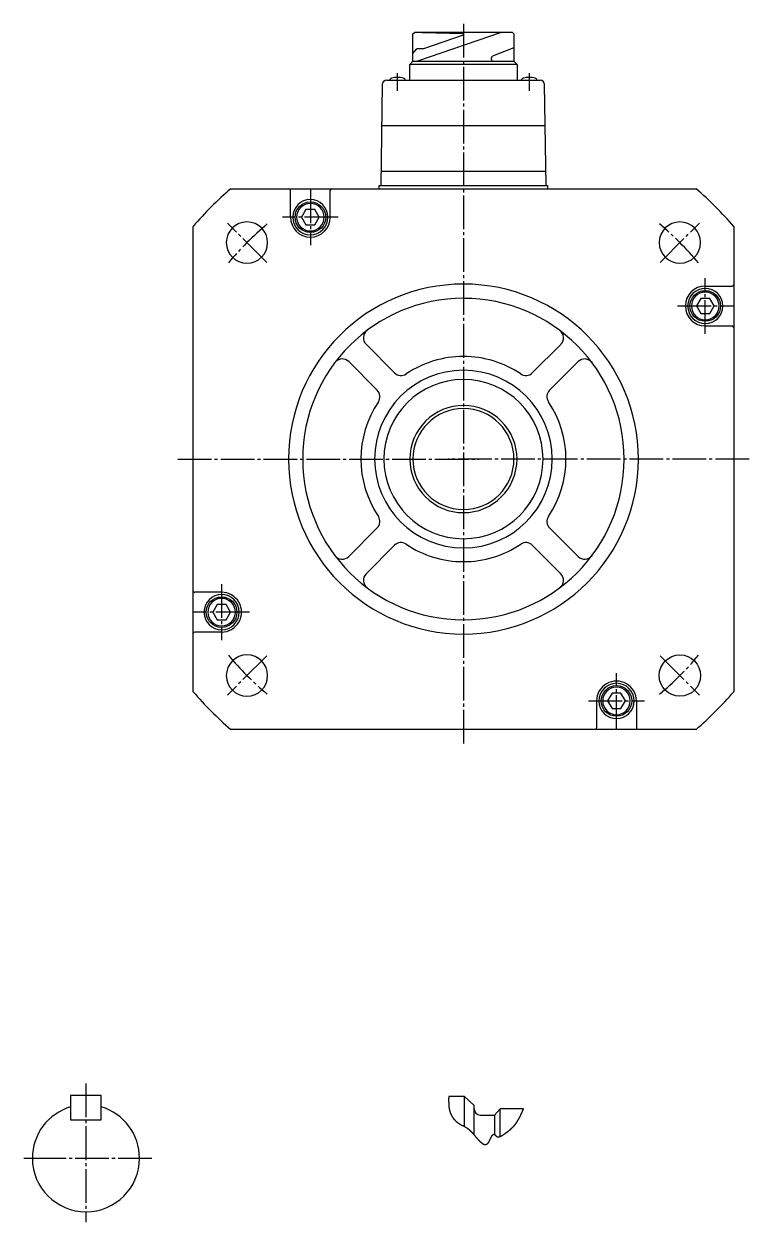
# Model space of a CAD drawing. Extents: x 0 to 920, y 0 to 461.
# Drawn here: x 682.8 to 919.6, y 67.2 to 458.5 of the extents above; entities that cross this region are included whole.
import ezdxf

# ---------------------------------------------------------------- set-up
doc = ezdxf.new("R2010")
doc.units = 0
doc.header["$MEASUREMENT"] = 0
doc.linetypes.add('DASH_CENTER', pattern=[14, 11, -1, 1, -1])
doc.layers.get('0').update_dxf_attribs({"linetype": 'CONTINUOUS'})

msp = doc.modelspace()

# ---------------------------------------------------------------- linework, layer by layer
at = {"color": 1, "linetype": 'DASH_CENTER'}
for p, q in [((826.34, 458.47), (826.34, 223.05)), ((804.84, 436.65), (804.84, 442.39)), ((847.84, 442.39), (847.84, 436.65)), ((776.34, 404.45), (776.34, 386.25)), ((785.44, 395.35), (767.24, 395.35)), ((762.09, 380.6), (749.27, 393.42)), ((890.59, 380.6), (903.42, 393.42)), ((905.34, 357.25), (905.34, 375.45)), ((896.24, 366.35), (914.44, 366.35)), ((733.04, 316.35), (831.34, 316.35)), ((919.64, 316.35), (821.34, 316.35)), ((747.34, 275.45), (747.34, 257.25)), ((756.44, 266.35), (738.24, 266.35)), ((762.09, 252.1), (749.27, 239.28)), ((890.59, 252.1), (903.42, 239.28)), ((876.34, 228.25), (876.34, 246.45)), ((867.24, 237.35), (885.44, 237.35)), ((703.02, 112.41), (703.02, 70.5)), ((682.77, 88), (685.52, 88)), ((685.52, 88), (720.52, 88)), ((720.52, 88), (724.58, 88)), ((703.02, 70.5), (703.02, 67.15))]:
    msp.add_line(p, q, dxfattribs=at)
at = {"color": 7, "linetype": 'Continuous'}
for p, q in [((809.84, 455.2), (810.34, 455.7)), ((809.84, 446.26), (809.84, 455.2)), ((842.34, 455.7), (810.34, 455.7)), ((842.34, 455.7), (810.35, 455.7)), ((838.67, 455.7), (811.37, 446.26)), ((812.87, 455.7), (826.28, 455.31)), ((826.28, 454.84), (813.28, 450.35)), ((826.28, 455.31), (826.28, 454.84)), ((842.84, 455.2), (842.34, 455.7)), ((842.84, 455.2), (842.84, 446.26)), ((809.84, 448.86), (811.1, 450.35)), ((813.28, 450.35), (811.1, 450.35)), ((842.84, 450.68), (835.88, 447.95)), ((808.84, 445.26), (809.84, 446.26)), ((809.84, 446.26), (836.15, 446.26)), ((835.4, 447.25), (835.4, 447.01)), ((836.15, 446.26), (842.84, 446.26)), ((842.84, 446.26), (843.84, 445.26)), ((842.84, 446.26), (843.84, 445.26)), ((808.81, 440.15), (808.84, 445.26)), ((843.84, 445.26), (808.84, 445.26)), ((843.84, 445.26), (843.87, 440.15)), ((799.82, 438.67), (799.35, 405.65)), ((801.32, 440.15), (826.34, 440.15)), ((826.34, 440.15), (851.36, 440.15)), ((853.34, 405.65), (852.86, 438.67)), ((799.63, 425.35), (826.34, 425.35)), ((826.34, 425.35), (853.05, 425.35)), ((799.41, 410.35), (826.34, 410.35)), ((826.34, 410.35), (853.27, 410.35)), ((750.35, 404.65), (826.34, 404.65)), ((769.84, 395.35), (769.84, 404.15)), ((782.84, 395.35), (782.84, 404.15)), ((798.84, 405.65), (826.34, 405.65)), ((798.84, 404.65), (798.84, 405.65)), ((826.34, 405.65), (853.84, 405.65)), ((826.34, 404.65), (853.34, 404.65)), ((826.34, 404.65), (853.34, 404.65)), ((826.34, 404.65), (902.34, 404.65)), ((853.84, 405.65), (853.84, 404.65)), ((774.9, 397.85), (773.46, 395.35)), ((773.46, 395.35), (774.9, 392.85)), ((777.79, 397.85), (774.9, 397.85)), ((779.23, 395.35), (777.79, 397.85)), ((777.79, 392.85), (779.23, 395.35)), ((738.04, 240.35), (738.04, 392.35)), ((774.9, 392.85), (777.79, 392.85)), ((914.64, 392.35), (914.64, 240.35)), ((905.34, 372.85), (914.14, 372.85)), ((903.9, 368.85), (902.45, 366.35)), ((906.78, 368.85), (903.9, 368.85)), ((908.23, 366.35), (906.78, 368.85)), ((902.45, 366.35), (903.9, 363.85)), ((906.78, 363.85), (908.23, 366.35)), ((903.9, 363.85), (906.78, 363.85)), ((905.34, 359.85), (914.14, 359.85)), ((803.84, 344.51), (794.52, 353.83)), ((858.15, 353.82), (848.84, 344.51)), ((798.18, 338.85), (788.86, 348.17)), ((854.5, 338.85), (863.83, 348.19)), ((798.18, 293.85), (788.85, 284.51)), ((854.5, 293.85), (863.82, 284.53)), ((794.53, 278.88), (803.84, 288.19)), ((848.84, 288.19), (858.16, 278.87)), ((747.34, 272.85), (738.54, 272.85)), ((745.9, 268.85), (744.46, 266.35)), ((744.46, 266.35), (745.9, 263.85)), ((748.79, 268.85), (745.9, 268.85)), ((750.23, 266.35), (748.79, 268.85)), ((748.79, 263.85), (750.23, 266.35)), ((745.9, 263.85), (748.79, 263.85)), ((747.34, 259.85), (738.54, 259.85)), ((874.9, 239.85), (873.45, 237.35)), ((877.78, 239.85), (874.9, 239.85)), ((879.23, 237.35), (877.78, 239.85)), ((869.84, 237.35), (869.84, 228.55)), ((873.45, 237.35), (874.9, 234.85)), ((874.9, 234.85), (877.78, 234.85)), ((877.78, 234.85), (879.23, 237.35)), ((882.84, 237.35), (882.84, 228.55)), ((826.34, 228.05), (750.35, 228.05)), ((902.34, 228.05), (826.34, 228.05)), ((853.34, 228.05), (826.34, 228.05)), ((698.02, 108.5), (698.02, 104.77)), ((708.02, 108.5), (698.02, 108.5)), ((708.02, 104.77), (708.02, 108.5)), ((826.7, 108.17), (821.53, 108.17)), ((826.7, 108.17), (829.82, 105.17)), ((826.7, 98.37), (826.7, 108.17)), ((698.02, 104.77), (698.02, 100.5)), ((708.02, 100.5), (708.02, 104.77)), ((829.82, 95.62), (829.82, 105.17)), ((831.82, 102.09), (836.46, 102.09)), ((836.46, 102.09), (838.32, 104.13)), ((836.46, 102.09), (836.46, 95.77)), ((846, 104.13), (838.32, 104.13)), ((838.32, 95.09), (838.32, 104.13)), ((698.02, 100.5), (708.02, 100.5))]:
    msp.add_line(p, q, dxfattribs=at)
at = {"color": 2, "linetype": 'Continuous'}
for p, q in [((821.52, 107.6), (821.51, 107.56)), ((821.51, 107.56), (821.51, 107.52)), ((821.51, 107.52), (821.51, 107.48)), ((821.51, 107.48), (821.51, 107.44)), ((821.51, 107.44), (821.51, 107.4)), ((821.51, 107.4), (821.51, 107.36)), ((821.51, 107.36), (821.51, 107.32)), ((821.51, 107.32), (821.51, 107.28)), ((821.51, 107.28), (821.51, 107.24)), ((821.51, 107.24), (821.51, 107.2)), ((821.51, 107.2), (821.51, 107.16)), ((821.51, 107.16), (821.51, 107.12)), ((821.51, 107.12), (821.51, 107.08)), ((821.51, 107.08), (821.51, 107.04)), ((821.51, 107.04), (821.51, 107)), ((821.51, 107), (821.51, 106.95)), ((821.51, 106.95), (821.51, 106.91)), ((821.51, 106.91), (821.51, 106.87)), ((821.51, 106.87), (821.51, 106.83)), ((821.51, 106.83), (821.51, 106.79)), ((821.51, 106.79), (821.51, 106.75)), ((821.51, 106.75), (821.51, 106.71)), ((821.51, 106.71), (821.51, 106.67)), ((821.51, 106.67), (821.51, 106.63)), ((821.51, 106.63), (821.51, 106.59)), ((821.51, 106.59), (821.51, 106.55)), ((821.51, 106.55), (821.51, 106.51)), ((821.51, 106.51), (821.51, 106.47)), ((821.51, 106.47), (821.51, 106.43)), ((821.51, 106.43), (821.51, 106.39)), ((821.51, 106.39), (821.51, 106.35)), ((821.51, 106.35), (821.51, 106.31)), ((821.51, 106.31), (821.52, 106.27)), ((821.53, 108.17), (821.52, 108.13)), ((821.52, 108.13), (821.52, 108.09)), ((821.52, 108.09), (821.52, 108.05)), ((821.52, 108.05), (821.52, 108.01)), ((821.52, 108.01), (821.52, 107.97)), ((821.52, 107.97), (821.52, 107.93)), ((821.52, 107.93), (821.52, 107.89)), ((821.52, 107.89), (821.52, 107.85)), ((821.52, 107.85), (821.52, 107.81)), ((821.52, 107.81), (821.52, 107.76)), ((821.52, 107.76), (821.52, 107.72)), ((821.52, 107.72), (821.52, 107.68)), ((821.52, 107.68), (821.52, 107.64)), ((821.52, 107.64), (821.52, 107.6)), ((821.52, 106.27), (821.52, 106.23)), ((821.52, 106.23), (821.52, 106.18)), ((821.52, 106.18), (821.52, 106.14)), ((821.52, 106.14), (821.52, 106.1)), ((821.52, 106.1), (821.52, 106.06)), ((821.52, 106.06), (821.52, 106.02)), ((821.52, 106.02), (821.52, 105.98)), ((821.52, 105.98), (821.52, 105.94)), ((821.52, 105.94), (821.53, 105.9)), ((821.53, 105.9), (821.53, 105.86)), ((821.53, 105.86), (821.53, 105.82)), ((821.53, 105.82), (821.53, 105.78)), ((821.53, 105.78), (821.53, 105.74)), ((821.53, 105.74), (821.53, 105.7)), ((821.53, 105.7), (821.54, 105.66)), ((821.54, 105.66), (821.54, 105.62)), ((821.54, 105.62), (821.54, 105.58)), ((821.54, 105.58), (821.54, 105.54)), ((821.54, 105.54), (821.55, 105.5)), ((821.55, 105.5), (821.55, 105.46)), ((821.55, 105.46), (821.55, 105.42)), ((821.55, 105.42), (821.55, 105.37)), ((821.55, 105.37), (821.56, 105.33)), ((821.56, 105.33), (821.56, 105.29)), ((821.56, 105.29), (821.56, 105.25)), ((821.56, 105.25), (821.57, 105.21)), ((821.57, 105.21), (821.57, 105.17)), ((821.57, 105.17), (821.57, 105.13)), ((821.57, 105.13), (821.58, 105.09)), ((821.58, 105.09), (821.58, 105.05)), ((821.58, 105.05), (821.58, 105.01)), ((821.58, 105.01), (821.59, 104.97)), ((821.59, 104.97), (821.59, 104.93)), ((821.59, 104.93), (821.59, 104.89)), ((821.59, 104.89), (821.6, 104.85)), ((821.6, 104.85), (821.6, 104.81)), ((821.6, 104.81), (821.61, 104.77)), ((821.61, 104.77), (821.61, 104.73)), ((821.61, 104.73), (821.62, 104.69)), ((821.62, 104.69), (821.62, 104.65)), ((821.62, 104.65), (821.63, 104.61)), ((821.63, 104.61), (821.63, 104.57)), ((821.63, 104.57), (821.64, 104.53)), ((821.64, 104.53), (821.64, 104.49)), ((821.64, 104.49), (821.65, 104.45)), ((821.65, 104.45), (821.66, 104.41)), ((821.66, 104.41), (821.66, 104.37)), ((821.66, 104.37), (821.67, 104.33)), ((821.67, 104.33), (821.67, 104.29)), ((821.67, 104.29), (821.68, 104.25)), ((821.68, 104.25), (821.69, 104.21)), ((821.69, 104.21), (821.69, 104.17)), ((821.69, 104.17), (821.7, 104.13)), ((821.7, 104.13), (821.71, 104.09)), ((821.71, 104.09), (821.72, 104.05)), ((821.72, 104.05), (821.72, 104.01)), ((821.72, 104.01), (821.73, 103.97)), ((821.73, 103.97), (821.74, 103.93)), ((821.74, 103.93), (821.75, 103.89)), ((821.75, 103.89), (821.76, 103.85)), ((821.76, 103.85), (821.76, 103.81)), ((821.76, 103.81), (821.77, 103.77)), ((821.77, 103.77), (821.78, 103.73)), ((821.78, 103.73), (821.79, 103.69)), ((821.79, 103.69), (821.8, 103.65)), ((821.8, 103.65), (821.81, 103.61)), ((821.81, 103.61), (821.82, 103.57)), ((821.82, 103.57), (821.83, 103.53)), ((821.83, 103.53), (821.84, 103.49)), ((821.84, 103.49), (821.85, 103.45)), ((821.85, 103.45), (821.86, 103.41)), ((821.86, 103.41), (821.87, 103.37)), ((821.87, 103.37), (821.88, 103.33)), ((821.88, 103.33), (821.89, 103.29)), ((821.89, 103.29), (821.9, 103.26)), ((821.9, 103.26), (821.91, 103.22)), ((821.91, 103.22), (821.93, 103.18)), ((821.93, 103.18), (821.94, 103.14)), ((821.94, 103.14), (821.95, 103.1)), ((821.95, 103.1), (821.96, 103.06)), ((821.96, 103.06), (821.97, 103.02)), ((821.97, 103.02), (821.99, 102.98)), ((821.99, 102.98), (822, 102.95)), ((822, 102.95), (822.01, 102.91)), ((822.01, 102.91), (822.03, 102.87)), ((822.03, 102.87), (822.04, 102.83)), ((822.04, 102.83), (822.05, 102.79)), ((822.05, 102.79), (822.07, 102.75)), ((822.07, 102.75), (822.08, 102.72)), ((822.08, 102.72), (822.09, 102.68)), ((822.09, 102.68), (822.11, 102.64)), ((822.11, 102.64), (822.12, 102.6)), ((822.12, 102.6), (822.14, 102.56)), ((822.14, 102.56), (822.15, 102.53)), ((822.15, 102.53), (822.17, 102.49)), ((822.17, 102.49), (822.19, 102.45)), ((822.19, 102.45), (822.2, 102.41)), ((822.2, 102.41), (822.22, 102.38)), ((822.22, 102.38), (822.23, 102.34)), ((822.23, 102.34), (822.25, 102.3)), ((822.25, 102.3), (822.27, 102.27)), ((822.27, 102.27), (822.28, 102.23)), ((822.28, 102.23), (822.3, 102.19)), ((822.3, 102.19), (822.32, 102.16)), ((822.32, 102.16), (822.34, 102.12)), ((822.34, 102.12), (822.36, 102.08)), ((822.36, 102.08), (822.37, 102.05)), ((822.37, 102.05), (822.39, 102.01)), ((822.39, 102.01), (822.41, 101.97)), ((822.41, 101.97), (822.43, 101.94)), ((822.43, 101.94), (822.45, 101.9)), ((822.45, 101.9), (822.47, 101.87)), ((822.47, 101.87), (822.49, 101.83)), ((822.49, 101.83), (822.51, 101.8)), ((822.51, 101.8), (822.53, 101.76)), ((822.53, 101.76), (822.55, 101.73)), ((844.87, 101.71), (844.89, 101.74)), ((844.89, 101.74), (844.91, 101.78)), ((844.91, 101.78), (844.93, 101.82)), ((844.93, 101.82), (844.95, 101.85)), ((844.95, 101.85), (844.96, 101.89)), ((844.96, 101.89), (844.98, 101.93)), ((844.98, 101.93), (845, 101.96)), ((845, 101.96), (845.02, 102)), ((845.02, 102), (845.04, 102.03)), ((845.04, 102.03), (845.05, 102.07)), ((845.05, 102.07), (845.07, 102.11)), ((845.07, 102.11), (845.09, 102.14)), ((845.09, 102.14), (845.11, 102.18)), ((845.11, 102.18), (845.12, 102.22)), ((845.12, 102.22), (845.14, 102.25)), ((845.14, 102.25), (845.16, 102.29)), ((845.16, 102.29), (845.18, 102.33)), ((845.18, 102.33), (845.19, 102.36)), ((845.19, 102.36), (845.21, 102.4)), ((845.21, 102.4), (845.23, 102.44)), ((845.23, 102.44), (845.25, 102.47)), ((845.25, 102.47), (845.26, 102.51)), ((845.26, 102.51), (845.28, 102.55)), ((845.28, 102.55), (845.3, 102.58)), ((845.3, 102.58), (845.31, 102.62)), ((845.31, 102.62), (845.33, 102.66)), ((845.33, 102.66), (845.35, 102.69)), ((845.35, 102.69), (845.37, 102.73)), ((845.37, 102.73), (845.38, 102.77)), ((845.38, 102.77), (845.4, 102.8)), ((845.4, 102.8), (845.42, 102.84)), ((845.42, 102.84), (845.43, 102.88)), ((845.43, 102.88), (845.45, 102.91)), ((845.45, 102.91), (845.47, 102.95)), ((845.47, 102.95), (845.48, 102.99)), ((845.48, 102.99), (845.5, 103.02)), ((845.5, 103.02), (845.52, 103.06)), ((845.52, 103.06), (845.53, 103.1)), ((845.53, 103.1), (845.55, 103.14)), ((845.55, 103.14), (845.57, 103.17)), ((845.57, 103.17), (845.58, 103.21)), ((845.58, 103.21), (845.6, 103.25)), ((845.6, 103.25), (845.62, 103.28)), ((845.62, 103.28), (845.63, 103.32)), ((845.63, 103.32), (845.65, 103.36)), ((845.65, 103.36), (845.67, 103.39)), ((845.67, 103.39), (845.68, 103.43)), ((845.68, 103.43), (845.7, 103.47)), ((845.7, 103.47), (845.72, 103.5)), ((845.72, 103.5), (845.73, 103.54)), ((845.73, 103.54), (845.75, 103.58)), ((845.75, 103.58), (845.77, 103.62)), ((845.77, 103.62), (845.78, 103.65)), ((845.78, 103.65), (845.8, 103.69)), ((845.8, 103.69), (845.82, 103.73)), ((845.82, 103.73), (845.83, 103.76)), ((845.83, 103.76), (845.85, 103.8)), ((845.85, 103.8), (845.87, 103.84)), ((845.87, 103.84), (845.88, 103.87)), ((845.88, 103.87), (845.9, 103.91)), ((845.9, 103.91), (845.92, 103.95)), ((845.92, 103.95), (845.93, 103.98)), ((845.93, 103.98), (845.95, 104.02)), ((845.95, 104.02), (845.97, 104.06)), ((845.97, 104.06), (845.98, 104.1)), ((845.98, 104.1), (846, 104.13)), ((822.55, 101.73), (822.57, 101.69)), ((822.57, 101.69), (822.59, 101.66)), ((822.59, 101.66), (822.61, 101.62)), ((822.61, 101.62), (822.63, 101.59)), ((822.63, 101.59), (822.66, 101.55)), ((822.66, 101.55), (822.68, 101.52)), ((822.68, 101.52), (822.7, 101.49)), ((822.7, 101.49), (822.72, 101.45)), ((822.72, 101.45), (822.74, 101.42)), ((822.74, 101.42), (822.77, 101.38)), ((822.77, 101.38), (822.79, 101.35)), ((822.79, 101.35), (822.81, 101.32)), ((822.81, 101.32), (822.84, 101.28)), ((822.84, 101.28), (822.86, 101.25)), ((822.86, 101.25), (822.88, 101.22)), ((822.88, 101.22), (822.91, 101.18)), ((822.91, 101.18), (822.93, 101.15)), ((822.93, 101.15), (822.96, 101.12)), ((822.96, 101.12), (822.98, 101.09)), ((822.98, 101.09), (823, 101.05)), ((823, 101.05), (823.03, 101.02)), ((823.03, 101.02), (823.05, 100.99)), ((823.05, 100.99), (823.08, 100.96)), ((823.08, 100.96), (823.11, 100.93)), ((823.11, 100.93), (823.13, 100.89)), ((823.13, 100.89), (823.16, 100.86)), ((823.16, 100.86), (823.18, 100.83)), ((823.18, 100.83), (823.21, 100.8)), ((823.21, 100.8), (823.24, 100.77)), ((823.24, 100.77), (823.26, 100.74)), ((823.26, 100.74), (823.29, 100.71)), ((823.29, 100.71), (823.32, 100.68)), ((823.32, 100.68), (823.34, 100.65)), ((823.34, 100.65), (823.37, 100.62)), ((823.37, 100.62), (823.4, 100.59)), ((823.4, 100.59), (823.42, 100.56)), ((823.42, 100.56), (823.45, 100.53)), ((823.45, 100.53), (823.48, 100.5)), ((823.48, 100.5), (823.51, 100.47)), ((823.51, 100.47), (823.54, 100.44)), ((823.54, 100.44), (823.56, 100.41)), ((823.56, 100.41), (823.59, 100.38)), ((823.59, 100.38), (823.62, 100.35)), ((823.62, 100.35), (823.65, 100.32)), ((823.65, 100.32), (823.68, 100.29)), ((823.68, 100.29), (823.71, 100.26)), ((823.71, 100.26), (823.74, 100.23)), ((823.74, 100.23), (823.77, 100.21)), ((823.77, 100.21), (823.8, 100.18)), ((823.8, 100.18), (823.83, 100.15)), ((823.83, 100.15), (823.86, 100.12)), ((823.86, 100.12), (823.89, 100.1)), ((823.89, 100.1), (823.92, 100.07)), ((823.92, 100.07), (823.95, 100.04)), ((823.95, 100.04), (823.98, 100.01)), ((823.98, 100.01), (824.01, 99.99)), ((824.01, 99.99), (824.04, 99.96)), ((824.04, 99.96), (824.07, 99.93)), ((824.07, 99.93), (824.1, 99.91)), ((824.1, 99.91), (824.13, 99.88)), ((824.13, 99.88), (824.16, 99.85)), ((824.16, 99.85), (824.19, 99.83)), ((824.19, 99.83), (824.22, 99.8)), ((824.22, 99.8), (824.26, 99.78)), ((824.26, 99.78), (824.29, 99.75)), ((824.29, 99.75), (824.32, 99.73)), ((824.32, 99.73), (824.35, 99.7)), ((824.35, 99.7), (824.38, 99.68)), ((824.38, 99.68), (824.42, 99.65)), ((824.42, 99.65), (824.45, 99.63)), ((824.45, 99.63), (824.48, 99.6)), ((824.48, 99.6), (824.51, 99.58)), ((824.51, 99.58), (824.55, 99.55)), ((824.55, 99.55), (824.58, 99.53)), ((824.58, 99.53), (824.61, 99.51)), ((824.61, 99.51), (824.65, 99.48)), ((824.65, 99.48), (824.68, 99.46)), ((824.68, 99.46), (824.71, 99.44)), ((824.71, 99.44), (824.75, 99.41)), ((824.75, 99.41), (824.78, 99.39)), ((824.78, 99.39), (824.81, 99.37)), ((824.81, 99.37), (824.85, 99.34)), ((824.85, 99.34), (824.88, 99.32)), ((824.88, 99.32), (824.91, 99.3)), ((824.91, 99.3), (824.95, 99.28)), ((824.95, 99.28), (824.98, 99.26)), ((824.98, 99.26), (825.02, 99.23)), ((825.02, 99.23), (825.05, 99.21)), ((825.05, 99.21), (825.09, 99.19)), ((825.09, 99.19), (825.12, 99.17)), ((825.12, 99.17), (825.16, 99.15)), ((825.16, 99.15), (825.19, 99.13)), ((825.19, 99.13), (825.23, 99.11)), ((825.23, 99.11), (825.26, 99.09)), ((825.26, 99.09), (825.3, 99.07)), ((825.3, 99.07), (825.33, 99.05)), ((825.33, 99.05), (825.37, 99.03)), ((825.37, 99.03), (825.4, 99.01)), ((825.4, 99.01), (825.44, 98.99)), ((825.44, 98.99), (825.47, 98.97)), ((825.47, 98.97), (825.51, 98.95)), ((825.51, 98.95), (825.54, 98.93)), ((825.54, 98.93), (825.58, 98.91)), ((825.58, 98.91), (825.62, 98.9)), ((825.62, 98.9), (825.65, 98.88)), ((825.65, 98.88), (825.69, 98.86)), ((825.69, 98.86), (825.73, 98.84)), ((825.73, 98.84), (825.76, 98.82)), ((825.76, 98.82), (825.8, 98.8)), ((825.8, 98.8), (825.83, 98.79)), ((825.83, 98.79), (825.87, 98.77)), ((825.87, 98.77), (825.91, 98.75)), ((825.91, 98.75), (825.94, 98.73)), ((825.94, 98.73), (825.98, 98.72)), ((825.98, 98.72), (826.02, 98.7)), ((826.02, 98.7), (826.05, 98.68)), ((826.05, 98.68), (826.09, 98.66)), ((826.09, 98.66), (826.13, 98.65)), ((826.13, 98.65), (826.16, 98.63)), ((826.16, 98.63), (826.2, 98.61)), ((826.2, 98.61), (826.24, 98.59)), ((826.24, 98.59), (826.27, 98.58)), ((826.27, 98.58), (826.31, 98.56)), ((826.31, 98.56), (826.35, 98.54)), ((826.35, 98.54), (826.38, 98.52)), ((826.38, 98.52), (826.42, 98.51)), ((826.42, 98.51), (826.46, 98.49)), ((826.46, 98.49), (826.49, 98.47)), ((826.49, 98.47), (826.53, 98.45)), ((826.53, 98.45), (826.56, 98.43)), ((826.56, 98.43), (826.6, 98.42)), ((826.6, 98.42), (826.64, 98.4)), ((826.64, 98.4), (826.67, 98.38)), ((826.67, 98.38), (826.71, 98.36)), ((826.71, 98.36), (826.74, 98.34)), ((826.74, 98.34), (826.78, 98.32)), ((826.78, 98.32), (826.81, 98.3)), ((826.81, 98.3), (826.85, 98.28)), ((826.85, 98.28), (826.89, 98.26)), ((826.89, 98.26), (826.92, 98.24)), ((826.92, 98.24), (826.96, 98.22)), ((826.96, 98.22), (826.99, 98.2)), ((826.99, 98.2), (827.03, 98.18)), ((827.03, 98.18), (827.06, 98.16)), ((827.06, 98.16), (827.1, 98.14)), ((827.1, 98.14), (827.13, 98.12)), ((827.13, 98.12), (827.16, 98.1)), ((827.16, 98.1), (827.2, 98.07)), ((827.2, 98.07), (827.23, 98.05)), ((827.23, 98.05), (827.27, 98.03)), ((827.27, 98.03), (827.3, 98.01)), ((827.3, 98.01), (827.33, 97.99)), ((827.33, 97.99), (827.37, 97.96)), ((827.37, 97.96), (827.4, 97.94)), ((827.4, 97.94), (827.44, 97.92)), ((827.44, 97.92), (827.47, 97.89)), ((827.47, 97.89), (827.5, 97.87)), ((827.5, 97.87), (827.54, 97.85)), ((827.54, 97.85), (827.57, 97.82)), ((842.14, 97.81), (842.17, 97.84)), ((842.17, 97.84), (842.2, 97.87)), ((842.2, 97.87), (842.23, 97.9)), ((842.23, 97.9), (842.25, 97.93)), ((842.25, 97.93), (842.28, 97.95)), ((842.28, 97.95), (842.31, 97.98)), ((842.31, 97.98), (842.34, 98.01)), ((842.34, 98.01), (842.37, 98.04)), ((842.37, 98.04), (842.4, 98.07)), ((842.4, 98.07), (842.43, 98.1)), ((842.43, 98.1), (842.46, 98.13)), ((842.46, 98.13), (842.48, 98.15)), ((842.48, 98.15), (842.51, 98.18)), ((842.51, 98.18), (842.54, 98.21)), ((842.54, 98.21), (842.57, 98.24)), ((842.57, 98.24), (842.6, 98.27)), ((842.6, 98.27), (842.62, 98.3)), ((842.62, 98.3), (842.65, 98.33)), ((842.65, 98.33), (842.68, 98.36)), ((842.68, 98.36), (842.71, 98.39)), ((842.71, 98.39), (842.74, 98.42)), ((842.74, 98.42), (842.76, 98.45)), ((842.76, 98.45), (842.79, 98.48)), ((842.79, 98.48), (842.82, 98.51)), ((842.82, 98.51), (842.84, 98.54)), ((842.84, 98.54), (842.87, 98.57)), ((842.87, 98.57), (842.9, 98.6)), ((842.9, 98.6), (842.92, 98.63)), ((842.92, 98.63), (842.95, 98.66)), ((842.95, 98.66), (842.98, 98.69)), ((842.98, 98.69), (843, 98.72)), ((843, 98.72), (843.03, 98.76)), ((843.03, 98.76), (843.05, 98.79)), ((843.05, 98.79), (843.08, 98.82)), ((843.08, 98.82), (843.11, 98.85)), ((843.11, 98.85), (843.13, 98.88)), ((843.13, 98.88), (843.16, 98.91)), ((843.16, 98.91), (843.18, 98.94)), ((843.18, 98.94), (843.21, 98.98)), ((843.21, 98.98), (843.23, 99.01)), ((843.23, 99.01), (843.26, 99.04)), ((843.26, 99.04), (843.28, 99.07)), ((843.28, 99.07), (843.31, 99.1)), ((843.31, 99.1), (843.33, 99.14)), ((843.33, 99.14), (843.36, 99.17)), ((843.36, 99.17), (843.38, 99.2)), ((843.38, 99.2), (843.4, 99.23)), ((843.4, 99.23), (843.43, 99.26)), ((843.43, 99.26), (843.45, 99.3)), ((843.45, 99.3), (843.48, 99.33)), ((843.48, 99.33), (843.5, 99.36)), ((843.5, 99.36), (843.52, 99.4)), ((843.52, 99.4), (843.55, 99.43)), ((843.55, 99.43), (843.57, 99.46)), ((843.57, 99.46), (843.59, 99.5)), ((843.59, 99.5), (843.62, 99.53)), ((843.62, 99.53), (843.64, 99.56)), ((843.64, 99.56), (843.66, 99.6)), ((843.66, 99.6), (843.69, 99.63)), ((843.69, 99.63), (843.71, 99.66)), ((843.71, 99.66), (843.73, 99.7)), ((843.73, 99.7), (843.75, 99.73)), ((843.75, 99.73), (843.78, 99.76)), ((843.78, 99.76), (843.8, 99.8)), ((843.8, 99.8), (843.82, 99.83)), ((843.82, 99.83), (843.84, 99.87)), ((843.84, 99.87), (843.86, 99.9)), ((843.86, 99.9), (843.89, 99.93)), ((843.89, 99.93), (843.91, 99.97)), ((843.91, 99.97), (843.93, 100)), ((843.93, 100), (843.95, 100.04)), ((843.95, 100.04), (843.97, 100.07)), ((843.97, 100.07), (843.99, 100.11)), ((843.99, 100.11), (844.02, 100.14)), ((844.02, 100.14), (844.04, 100.17)), ((844.04, 100.17), (844.06, 100.21)), ((844.06, 100.21), (844.08, 100.24)), ((844.08, 100.24), (844.1, 100.28)), ((844.1, 100.28), (844.12, 100.31)), ((844.12, 100.31), (844.14, 100.35)), ((844.14, 100.35), (844.16, 100.38)), ((844.16, 100.38), (844.18, 100.42)), ((844.18, 100.42), (844.2, 100.45)), ((844.2, 100.45), (844.22, 100.49)), ((844.22, 100.49), (844.24, 100.52)), ((844.24, 100.52), (844.26, 100.56)), ((844.26, 100.56), (844.28, 100.6)), ((844.28, 100.6), (844.3, 100.63)), ((844.3, 100.63), (844.32, 100.67)), ((844.32, 100.67), (844.34, 100.7)), ((844.34, 100.7), (844.36, 100.74)), ((844.36, 100.74), (844.38, 100.77)), ((844.38, 100.77), (844.4, 100.81)), ((844.4, 100.81), (844.42, 100.84)), ((844.42, 100.84), (844.44, 100.88)), ((844.44, 100.88), (844.46, 100.91)), ((844.46, 100.91), (844.48, 100.95)), ((844.48, 100.95), (844.5, 100.99)), ((844.5, 100.99), (844.52, 101.02)), ((844.52, 101.02), (844.54, 101.06)), ((844.54, 101.06), (844.56, 101.09)), ((844.56, 101.09), (844.58, 101.13)), ((844.58, 101.13), (844.6, 101.17)), ((844.6, 101.17), (844.62, 101.2)), ((844.62, 101.2), (844.63, 101.24)), ((844.63, 101.24), (844.65, 101.27)), ((844.65, 101.27), (844.67, 101.31)), ((844.67, 101.31), (844.69, 101.35)), ((844.69, 101.35), (844.71, 101.38)), ((844.71, 101.38), (844.73, 101.42)), ((844.73, 101.42), (844.75, 101.45)), ((844.75, 101.45), (844.76, 101.49)), ((844.76, 101.49), (844.78, 101.53)), ((844.78, 101.53), (844.8, 101.56)), ((844.8, 101.56), (844.82, 101.6)), ((844.82, 101.6), (844.84, 101.63)), ((844.84, 101.63), (844.86, 101.67)), ((844.86, 101.67), (844.87, 101.71)), ((827.57, 97.82), (827.6, 97.8)), ((827.6, 97.8), (827.63, 97.78)), ((827.63, 97.78), (827.67, 97.75)), ((827.67, 97.75), (827.7, 97.73)), ((827.7, 97.73), (827.73, 97.7)), ((827.73, 97.7), (827.76, 97.68)), ((827.76, 97.68), (827.8, 97.65)), ((827.8, 97.65), (827.83, 97.63)), ((827.83, 97.63), (827.86, 97.6)), ((827.86, 97.6), (827.89, 97.58)), ((827.89, 97.58), (827.92, 97.55)), ((827.92, 97.55), (827.96, 97.53)), ((827.96, 97.53), (827.99, 97.5)), ((827.99, 97.5), (828.02, 97.48)), ((828.02, 97.48), (828.05, 97.45)), ((828.05, 97.45), (828.08, 97.42)), ((828.08, 97.42), (828.11, 97.4)), ((828.11, 97.4), (828.14, 97.37)), ((828.14, 97.37), (828.17, 97.35)), ((828.17, 97.35), (828.21, 97.32)), ((828.21, 97.32), (828.24, 97.29)), ((828.24, 97.29), (828.27, 97.27)), ((828.27, 97.27), (828.3, 97.24)), ((828.3, 97.24), (828.33, 97.21)), ((828.33, 97.21), (828.36, 97.18)), ((828.36, 97.18), (828.39, 97.16)), ((828.39, 97.16), (828.42, 97.13)), ((828.42, 97.13), (828.45, 97.1)), ((828.45, 97.1), (828.48, 97.07)), ((828.48, 97.07), (828.51, 97.05)), ((828.51, 97.05), (828.53, 97.02)), ((828.53, 97.02), (828.56, 96.99)), ((828.56, 96.99), (828.59, 96.96)), ((828.59, 96.96), (828.62, 96.93)), ((828.62, 96.93), (828.65, 96.91)), ((828.65, 96.91), (828.68, 96.88)), ((828.68, 96.88), (828.71, 96.85)), ((828.71, 96.85), (828.74, 96.82)), ((828.74, 96.82), (828.77, 96.79)), ((828.77, 96.79), (828.79, 96.76)), ((828.79, 96.76), (828.82, 96.73)), ((828.82, 96.73), (828.85, 96.7)), ((828.85, 96.7), (828.88, 96.68)), ((828.88, 96.68), (828.91, 96.65)), ((828.91, 96.65), (828.94, 96.62)), ((828.94, 96.62), (828.96, 96.59)), ((828.96, 96.59), (828.99, 96.56)), ((828.99, 96.56), (829.02, 96.53)), ((829.02, 96.53), (829.05, 96.5)), ((829.05, 96.5), (829.07, 96.47)), ((829.07, 96.47), (829.1, 96.44)), ((829.1, 96.44), (829.13, 96.41)), ((829.13, 96.41), (829.16, 96.38)), ((829.16, 96.38), (829.18, 96.35)), ((829.18, 96.35), (829.21, 96.32)), ((829.21, 96.32), (829.24, 96.29)), ((829.24, 96.29), (829.27, 96.26)), ((829.27, 96.26), (829.29, 96.23)), ((829.29, 96.23), (829.32, 96.2)), ((829.32, 96.2), (829.35, 96.17)), ((829.35, 96.17), (829.37, 96.14)), ((829.37, 96.14), (829.4, 96.11)), ((829.4, 96.11), (829.43, 96.08)), ((829.43, 96.08), (829.45, 96.05)), ((829.45, 96.05), (829.48, 96.02)), ((829.48, 96.02), (829.51, 95.99)), ((829.51, 95.99), (829.53, 95.96)), ((829.53, 95.96), (829.56, 95.93)), ((829.56, 95.93), (829.59, 95.89)), ((829.59, 95.89), (829.61, 95.86)), ((829.61, 95.86), (829.64, 95.83)), ((829.64, 95.83), (829.67, 95.8)), ((829.67, 95.8), (829.69, 95.77)), ((829.69, 95.77), (829.72, 95.74)), ((829.72, 95.74), (829.75, 95.71)), ((829.75, 95.71), (829.77, 95.68)), ((829.77, 95.68), (829.8, 95.65)), ((829.8, 95.65), (829.83, 95.62)), ((829.83, 95.62), (829.85, 95.59)), ((829.85, 95.59), (829.88, 95.56)), ((829.88, 95.56), (829.9, 95.53)), ((829.9, 95.53), (829.93, 95.49)), ((829.93, 95.49), (829.96, 95.46)), ((829.96, 95.46), (829.98, 95.43)), ((829.98, 95.43), (830.01, 95.4)), ((830.01, 95.4), (830.04, 95.37)), ((830.04, 95.37), (830.06, 95.34)), ((830.06, 95.34), (830.09, 95.31)), ((830.09, 95.31), (830.11, 95.28)), ((830.11, 95.28), (830.14, 95.25)), ((830.14, 95.25), (830.17, 95.22)), ((830.17, 95.22), (830.19, 95.19)), ((830.19, 95.19), (830.22, 95.15)), ((830.22, 95.15), (830.24, 95.12)), ((830.24, 95.12), (830.27, 95.09)), ((830.27, 95.09), (830.3, 95.06)), ((830.3, 95.06), (830.32, 95.03)), ((830.32, 95.03), (830.35, 95)), ((830.35, 95), (830.38, 94.97)), ((830.38, 94.97), (830.4, 94.94)), ((830.4, 94.94), (830.43, 94.91)), ((830.43, 94.91), (830.45, 94.88)), ((830.45, 94.88), (830.48, 94.85)), ((830.48, 94.85), (830.51, 94.82)), ((830.51, 94.82), (830.53, 94.78)), ((830.53, 94.78), (830.56, 94.75)), ((830.56, 94.75), (830.59, 94.72)), ((830.59, 94.72), (830.61, 94.69)), ((830.61, 94.69), (830.64, 94.66)), ((830.64, 94.66), (830.67, 94.63)), ((830.67, 94.63), (830.69, 94.6)), ((830.69, 94.6), (830.72, 94.57)), ((830.72, 94.57), (830.75, 94.54)), ((830.75, 94.54), (830.77, 94.51)), ((830.77, 94.51), (830.8, 94.48)), ((830.8, 94.48), (830.83, 94.45)), ((830.83, 94.45), (830.85, 94.42)), ((830.85, 94.42), (830.88, 94.39)), ((830.88, 94.39), (830.91, 94.36)), ((830.91, 94.36), (830.93, 94.33)), ((830.93, 94.33), (830.96, 94.3)), ((830.96, 94.3), (830.99, 94.27)), ((830.99, 94.27), (831.02, 94.24)), ((831.02, 94.24), (831.04, 94.21)), ((831.04, 94.21), (831.07, 94.18)), ((831.07, 94.18), (831.1, 94.15)), ((831.1, 94.15), (831.13, 94.12)), ((831.13, 94.12), (831.15, 94.09)), ((831.15, 94.09), (831.18, 94.06)), ((831.18, 94.06), (831.21, 94.03)), ((831.21, 94.03), (831.24, 94)), ((831.24, 94), (831.26, 93.97)), ((831.26, 93.97), (831.29, 93.94)), ((831.29, 93.94), (831.32, 93.91)), ((834.95, 93.89), (834.97, 93.93)), ((834.97, 93.93), (834.99, 93.96)), ((834.99, 93.96), (835.01, 94)), ((835.01, 94), (835.03, 94.04)), ((835.03, 94.04), (835.04, 94.07)), ((835.04, 94.07), (835.06, 94.11)), ((835.06, 94.11), (835.08, 94.15)), ((835.08, 94.15), (835.09, 94.18)), ((835.09, 94.18), (835.11, 94.22)), ((835.11, 94.22), (835.13, 94.26)), ((835.13, 94.26), (835.15, 94.29)), ((835.15, 94.29), (835.16, 94.33)), ((835.16, 94.33), (835.18, 94.36)), ((835.18, 94.36), (835.2, 94.4)), ((835.2, 94.4), (835.22, 94.44)), ((835.22, 94.44), (835.23, 94.47)), ((835.23, 94.47), (835.25, 94.51)), ((835.25, 94.51), (835.27, 94.54)), ((835.27, 94.54), (835.29, 94.58)), ((835.29, 94.58), (835.3, 94.61)), ((835.3, 94.61), (835.32, 94.65)), ((835.32, 94.65), (835.34, 94.69)), ((835.34, 94.69), (835.36, 94.72)), ((835.36, 94.72), (835.38, 94.76)), ((835.38, 94.76), (835.39, 94.79)), ((835.39, 94.79), (835.41, 94.83)), ((835.41, 94.83), (835.43, 94.87)), ((835.43, 94.87), (835.45, 94.9)), ((835.45, 94.9), (835.47, 94.94)), ((835.47, 94.94), (835.48, 94.98)), ((835.48, 94.98), (835.5, 95.01)), ((835.5, 95.01), (835.52, 95.05)), ((835.52, 95.05), (835.54, 95.09)), ((835.54, 95.09), (835.56, 95.12)), ((835.56, 95.12), (835.57, 95.16)), ((835.57, 95.16), (835.59, 95.2)), ((835.59, 95.2), (835.61, 95.24)), ((835.61, 95.24), (835.63, 95.28)), ((835.63, 95.28), (835.65, 95.31)), ((835.65, 95.31), (835.67, 95.35)), ((835.67, 95.35), (835.69, 95.39)), ((835.69, 95.39), (835.71, 95.43)), ((835.71, 95.43), (835.73, 95.46)), ((835.73, 95.46), (835.75, 95.5)), ((835.75, 95.5), (835.78, 95.53)), ((835.78, 95.53), (835.8, 95.56)), ((835.8, 95.56), (835.83, 95.6)), ((835.83, 95.6), (835.85, 95.63)), ((835.85, 95.63), (835.88, 95.65)), ((835.88, 95.65), (835.91, 95.68)), ((835.91, 95.68), (835.94, 95.7)), ((835.94, 95.7), (835.98, 95.73)), ((835.98, 95.73), (836.01, 95.75)), ((836.01, 95.75), (836.05, 95.76)), ((836.05, 95.76), (836.09, 95.78)), ((836.09, 95.78), (836.13, 95.79)), ((836.13, 95.79), (836.17, 95.8)), ((836.17, 95.8), (836.21, 95.81)), ((836.21, 95.81), (836.26, 95.81)), ((836.26, 95.81), (836.3, 95.81)), ((836.3, 95.81), (836.34, 95.81)), ((836.34, 95.81), (836.38, 95.8)), ((836.38, 95.8), (836.42, 95.79)), ((836.42, 95.79), (836.46, 95.78)), ((836.46, 95.78), (836.49, 95.76)), ((836.49, 95.76), (836.53, 95.74)), ((836.53, 95.74), (836.56, 95.72)), ((836.56, 95.72), (836.59, 95.69)), ((836.59, 95.69), (836.62, 95.66)), ((836.62, 95.66), (836.65, 95.63)), ((836.65, 95.63), (836.68, 95.6)), ((836.68, 95.6), (836.7, 95.57)), ((836.7, 95.57), (836.73, 95.54)), ((836.73, 95.54), (836.76, 95.51)), ((836.76, 95.51), (836.78, 95.47)), ((836.78, 95.47), (836.81, 95.44)), ((836.81, 95.44), (836.84, 95.41)), ((836.84, 95.41), (836.86, 95.38)), ((836.86, 95.38), (836.89, 95.35)), ((836.89, 95.35), (836.92, 95.32)), ((836.92, 95.32), (836.95, 95.29)), ((836.95, 95.29), (836.98, 95.26)), ((836.98, 95.26), (837.01, 95.24)), ((837.01, 95.24), (837.04, 95.21)), ((837.04, 95.21), (837.07, 95.19)), ((837.07, 95.19), (837.1, 95.16)), ((837.1, 95.16), (837.14, 95.14)), ((837.14, 95.14), (837.17, 95.12)), ((837.17, 95.12), (837.21, 95.1)), ((837.21, 95.1), (837.24, 95.08)), ((837.24, 95.08), (837.28, 95.07)), ((837.28, 95.07), (837.32, 95.05)), ((837.32, 95.05), (837.36, 95.04)), ((837.36, 95.04), (837.4, 95.02)), ((837.4, 95.02), (837.44, 95.01)), ((837.44, 95.01), (837.48, 95)), ((837.48, 95), (837.52, 94.99)), ((837.52, 94.99), (837.56, 94.99)), ((837.56, 94.99), (837.6, 94.98)), ((837.6, 94.98), (837.64, 94.98)), ((837.64, 94.98), (837.68, 94.97)), ((837.68, 94.97), (837.72, 94.97)), ((837.72, 94.97), (837.77, 94.97)), ((837.77, 94.97), (837.81, 94.97)), ((837.81, 94.97), (837.85, 94.97)), ((837.85, 94.97), (837.89, 94.97)), ((837.89, 94.97), (837.93, 94.98)), ((837.93, 94.98), (837.97, 94.98)), ((837.97, 94.98), (838.01, 94.99)), ((838.01, 94.99), (838.05, 95)), ((838.05, 95), (838.09, 95.01)), ((838.09, 95.01), (838.13, 95.02)), ((838.13, 95.02), (838.17, 95.03)), ((838.17, 95.03), (838.21, 95.04)), ((838.21, 95.04), (838.25, 95.05)), ((838.25, 95.05), (838.28, 95.07)), ((838.28, 95.07), (838.32, 95.08)), ((838.32, 95.08), (838.36, 95.1)), ((838.36, 95.1), (838.4, 95.11)), ((838.4, 95.11), (838.43, 95.13)), ((838.43, 95.13), (838.47, 95.15)), ((838.47, 95.15), (838.51, 95.16)), ((838.51, 95.16), (838.55, 95.18)), ((838.55, 95.18), (838.58, 95.2)), ((838.58, 95.2), (838.62, 95.22)), ((838.62, 95.22), (838.65, 95.24)), ((838.65, 95.24), (838.69, 95.26)), ((838.69, 95.26), (838.73, 95.28)), ((838.73, 95.28), (838.76, 95.3)), ((838.76, 95.3), (838.8, 95.32)), ((838.8, 95.32), (838.83, 95.34)), ((838.83, 95.34), (838.87, 95.36)), ((838.87, 95.36), (838.9, 95.38)), ((838.9, 95.38), (838.94, 95.4)), ((838.94, 95.4), (838.97, 95.42)), ((838.97, 95.42), (839.01, 95.45)), ((839.01, 95.45), (839.04, 95.47)), ((839.04, 95.47), (839.08, 95.49)), ((839.08, 95.49), (839.11, 95.51)), ((839.11, 95.51), (839.14, 95.53)), ((839.14, 95.53), (839.18, 95.55)), ((839.18, 95.55), (839.21, 95.58)), ((839.21, 95.58), (839.25, 95.6)), ((839.25, 95.6), (839.28, 95.62)), ((839.28, 95.62), (839.31, 95.64)), ((839.31, 95.64), (839.35, 95.66)), ((839.35, 95.66), (839.38, 95.69)), ((839.38, 95.69), (839.41, 95.71)), ((839.41, 95.71), (839.45, 95.73)), ((839.45, 95.73), (839.48, 95.75)), ((839.48, 95.75), (839.52, 95.78)), ((839.52, 95.78), (839.55, 95.8)), ((839.55, 95.8), (839.58, 95.82)), ((839.58, 95.82), (839.62, 95.84)), ((839.62, 95.84), (839.65, 95.87)), ((839.65, 95.87), (839.68, 95.89)), ((839.68, 95.89), (839.72, 95.91)), ((839.72, 95.91), (839.75, 95.94)), ((839.75, 95.94), (839.78, 95.96)), ((839.78, 95.96), (839.82, 95.98)), ((839.82, 95.98), (839.85, 96)), ((839.85, 96), (839.88, 96.03)), ((839.88, 96.03), (839.92, 96.05)), ((839.92, 96.05), (839.95, 96.07)), ((839.95, 96.07), (839.98, 96.1)), ((839.98, 96.1), (840.01, 96.12)), ((840.01, 96.12), (840.05, 96.14)), ((840.05, 96.14), (840.08, 96.17)), ((840.08, 96.17), (840.11, 96.19)), ((840.11, 96.19), (840.15, 96.21)), ((840.15, 96.21), (840.18, 96.24)), ((840.18, 96.24), (840.21, 96.26)), ((840.21, 96.26), (840.25, 96.28)), ((840.25, 96.28), (840.28, 96.31)), ((840.28, 96.31), (840.31, 96.33)), ((840.31, 96.33), (840.35, 96.35)), ((840.35, 96.35), (840.38, 96.38)), ((840.38, 96.38), (840.41, 96.4)), ((840.41, 96.4), (840.44, 96.42)), ((840.44, 96.42), (840.48, 96.45)), ((840.48, 96.45), (840.51, 96.47)), ((840.51, 96.47), (840.54, 96.5)), ((840.54, 96.5), (840.57, 96.52)), ((840.57, 96.52), (840.61, 96.54)), ((840.61, 96.54), (840.64, 96.57)), ((840.64, 96.57), (840.67, 96.59)), ((840.67, 96.59), (840.7, 96.62)), ((840.7, 96.62), (840.74, 96.64)), ((840.74, 96.64), (840.77, 96.67)), ((840.77, 96.67), (840.8, 96.69)), ((840.8, 96.69), (840.83, 96.72)), ((840.83, 96.72), (840.87, 96.74)), ((840.87, 96.74), (840.9, 96.76)), ((840.9, 96.76), (840.93, 96.79)), ((840.93, 96.79), (840.96, 96.81)), ((840.96, 96.81), (841, 96.84)), ((841, 96.84), (841.03, 96.86)), ((841.03, 96.86), (841.06, 96.89)), ((841.06, 96.89), (841.09, 96.91)), ((841.09, 96.91), (841.12, 96.94)), ((841.12, 96.94), (841.15, 96.96)), ((841.15, 96.96), (841.19, 96.99)), ((841.19, 96.99), (841.22, 97.01)), ((841.22, 97.01), (841.25, 97.04)), ((841.25, 97.04), (841.28, 97.07)), ((841.28, 97.07), (841.31, 97.09)), ((841.31, 97.09), (841.34, 97.12)), ((841.34, 97.12), (841.38, 97.14)), ((841.38, 97.14), (841.41, 97.17)), ((841.41, 97.17), (841.44, 97.19)), ((841.44, 97.19), (841.47, 97.22)), ((841.47, 97.22), (841.5, 97.25)), ((841.5, 97.25), (841.53, 97.27)), ((841.53, 97.27), (841.56, 97.3)), ((841.56, 97.3), (841.59, 97.32)), ((841.59, 97.32), (841.62, 97.35)), ((841.62, 97.35), (841.66, 97.38)), ((841.66, 97.38), (841.69, 97.4)), ((841.69, 97.4), (841.72, 97.43)), ((841.72, 97.43), (841.75, 97.46)), ((841.75, 97.46), (841.78, 97.48)), ((841.78, 97.48), (841.81, 97.51)), ((841.81, 97.51), (841.84, 97.54)), ((841.84, 97.54), (841.87, 97.57)), ((841.87, 97.57), (841.9, 97.59)), ((841.9, 97.59), (841.93, 97.62)), ((841.93, 97.62), (841.96, 97.65)), ((841.96, 97.65), (841.99, 97.67)), ((841.99, 97.67), (842.02, 97.7)), ((842.02, 97.7), (842.05, 97.73)), ((842.05, 97.73), (842.08, 97.76)), ((842.08, 97.76), (842.11, 97.79)), ((842.11, 97.79), (842.14, 97.81)), ((831.32, 93.91), (831.35, 93.88)), ((831.35, 93.88), (831.37, 93.85)), ((831.37, 93.85), (831.4, 93.82)), ((831.4, 93.82), (831.43, 93.79)), ((831.43, 93.79), (831.46, 93.76)), ((831.46, 93.76), (831.49, 93.73)), ((831.49, 93.73), (831.52, 93.71)), ((831.52, 93.71), (831.54, 93.68)), ((831.54, 93.68), (831.57, 93.65)), ((831.57, 93.65), (831.6, 93.62)), ((831.6, 93.62), (831.63, 93.59)), ((831.63, 93.59), (831.66, 93.56)), ((831.66, 93.56), (831.69, 93.54)), ((831.69, 93.54), (831.72, 93.51)), ((831.72, 93.51), (831.75, 93.48)), ((831.75, 93.48), (831.78, 93.45)), ((831.78, 93.45), (831.8, 93.42)), ((831.8, 93.42), (831.83, 93.4)), ((831.83, 93.4), (831.86, 93.37)), ((831.86, 93.37), (831.89, 93.34)), ((831.89, 93.34), (831.92, 93.32)), ((831.92, 93.32), (831.95, 93.29)), ((831.95, 93.29), (831.98, 93.26)), ((831.98, 93.26), (832.01, 93.24)), ((832.01, 93.24), (832.05, 93.21)), ((832.05, 93.21), (832.08, 93.18)), ((832.08, 93.18), (832.11, 93.16)), ((832.11, 93.16), (832.14, 93.13)), ((832.14, 93.13), (832.17, 93.11)), ((832.17, 93.11), (832.2, 93.08)), ((832.2, 93.08), (832.23, 93.06)), ((832.23, 93.06), (832.27, 93.03)), ((832.27, 93.03), (832.3, 93.01)), ((832.3, 93.01), (832.33, 92.98)), ((832.33, 92.98), (832.36, 92.96)), ((832.36, 92.96), (832.4, 92.93)), ((832.4, 92.93), (832.43, 92.91)), ((832.43, 92.91), (832.46, 92.89)), ((832.46, 92.89), (832.5, 92.86)), ((832.5, 92.86), (832.53, 92.84)), ((832.53, 92.84), (832.57, 92.82)), ((832.57, 92.82), (832.6, 92.8)), ((832.6, 92.8), (832.64, 92.77)), ((832.64, 92.77), (832.67, 92.75)), ((832.67, 92.75), (832.71, 92.73)), ((832.71, 92.73), (832.74, 92.71)), ((832.74, 92.71), (832.78, 92.69)), ((832.78, 92.69), (832.82, 92.67)), ((832.82, 92.67), (832.86, 92.65)), ((832.86, 92.65), (832.89, 92.63)), ((832.89, 92.63), (832.93, 92.61)), ((832.93, 92.61), (832.97, 92.6)), ((832.97, 92.6), (833.01, 92.58)), ((833.01, 92.58), (833.04, 92.56)), ((833.04, 92.56), (833.08, 92.55)), ((833.08, 92.55), (833.12, 92.54)), ((833.12, 92.54), (833.16, 92.52)), ((833.16, 92.52), (833.2, 92.51)), ((833.2, 92.51), (833.24, 92.5)), ((833.24, 92.5), (833.28, 92.49)), ((833.28, 92.49), (833.32, 92.49)), ((833.32, 92.49), (833.36, 92.48)), ((833.36, 92.48), (833.4, 92.48)), ((833.4, 92.48), (833.44, 92.48)), ((833.44, 92.48), (833.48, 92.48)), ((833.48, 92.48), (833.52, 92.48)), ((833.52, 92.48), (833.56, 92.48)), ((833.56, 92.48), (833.6, 92.48)), ((833.6, 92.48), (833.64, 92.49)), ((833.64, 92.49), (833.68, 92.5)), ((833.68, 92.5), (833.72, 92.51)), ((833.72, 92.51), (833.76, 92.52)), ((833.76, 92.52), (833.8, 92.53)), ((833.8, 92.53), (833.84, 92.54)), ((833.84, 92.54), (833.88, 92.56)), ((833.88, 92.56), (833.92, 92.57)), ((833.92, 92.57), (833.95, 92.59)), ((833.95, 92.59), (833.99, 92.61)), ((833.99, 92.61), (834.03, 92.63)), ((834.03, 92.63), (834.06, 92.65)), ((834.06, 92.65), (834.1, 92.67)), ((834.1, 92.67), (834.13, 92.69)), ((834.13, 92.69), (834.17, 92.72)), ((834.17, 92.72), (834.2, 92.74)), ((834.2, 92.74), (834.23, 92.77)), ((834.23, 92.77), (834.27, 92.79)), ((834.27, 92.79), (834.3, 92.82)), ((834.3, 92.82), (834.33, 92.85)), ((834.33, 92.85), (834.36, 92.88)), ((834.36, 92.88), (834.38, 92.91)), ((834.38, 92.91), (834.41, 92.94)), ((834.41, 92.94), (834.44, 92.97)), ((834.44, 92.97), (834.46, 93)), ((834.46, 93), (834.49, 93.03)), ((834.49, 93.03), (834.51, 93.07)), ((834.51, 93.07), (834.53, 93.1)), ((834.53, 93.1), (834.56, 93.13)), ((834.56, 93.13), (834.58, 93.17)), ((834.58, 93.17), (834.6, 93.2)), ((834.6, 93.2), (834.62, 93.24)), ((834.62, 93.24), (834.64, 93.27)), ((834.64, 93.27), (834.66, 93.31)), ((834.66, 93.31), (834.68, 93.34)), ((834.68, 93.34), (834.7, 93.38)), ((834.7, 93.38), (834.72, 93.42)), ((834.72, 93.42), (834.74, 93.45)), ((834.74, 93.45), (834.76, 93.49)), ((834.76, 93.49), (834.77, 93.53)), ((834.77, 93.53), (834.79, 93.56)), ((834.79, 93.56), (834.81, 93.6)), ((834.81, 93.6), (834.83, 93.64)), ((834.83, 93.64), (834.85, 93.67)), ((834.85, 93.67), (834.87, 93.71)), ((834.87, 93.71), (834.88, 93.74)), ((834.88, 93.74), (834.9, 93.78)), ((834.9, 93.78), (834.92, 93.82)), ((834.92, 93.82), (834.94, 93.85)), ((834.94, 93.85), (834.95, 93.89))]:
    msp.add_line(p, q, dxfattribs=at)
at = {"color": 7, "linetype": 'Continuous'}
for centre, major_axis, start_param, end_param in [((836.15, 447.25), (-0.53, 0.53), -0.411514, 0.785398), ((836.15, 447.01), (-0.53, 0.53), 0.785398, 2.356194), ((801.32, 438.65), (-1.06, 1.06), -0.785398, 0.771031), ((803.16, 439.79), (-0.707, 0.707), -0.50166, 0.417199), ((804.84, 434.03), (4.95, 4.95), 0.785398, 1.069137), ((804.84, 434.03), (4.95, 4.95), 0.50166, 0.785398), ((806.52, 439.79), (0.707, 0.707), 5.865986, 6.784845), ((846.16, 439.79), (-0.707, 0.707), -0.50166, 0.417199), ((847.84, 434.03), (4.95, 4.95), 0.785398, 1.069137), ((847.84, 434.03), (4.95, 4.95), 0.50166, 0.785398), ((849.52, 439.79), (0.707, 0.707), 5.865986, 6.784845), ((851.36, 438.65), (-1.06, 1.06), 3.941358, 5.497787), ((826.34, 316.35), (-105.54, 49.33), -0.422887, -0.273385), ((769.34, 404.15), (0.354, 0.354), 5.497787, 7.068583), ((783.34, 404.15), (0.354, 0.354), 0.785398, 2.356194), ((826.34, 316.35), (-107.77, 44.25), 4.241862, 4.391364), ((776.34, 395.35), (5.71, 0.71), -0.123185, 6.16), ((776.34, 395.35), (-4.96, 0.64), 3.269740347424325, 9.55292565460391), ((776.34, 395.35), (-3.98, 2.1), 3.627634, 9.910819), ((776.34, 395.35), (-6.5, 0.2), 0.030611, 3.172203), ((755.63, 387.06), (-6.61, 1.37), 3.34573, 9.628915), ((897.05, 387.06), (6.59, 1.44), -0.214928, 6.068257), ((826.34, 316.35), (40.41, 40.41), 0.785445, 3.927036), ((826.34, 316.35), (-40.41, 40.41), 2.35614, 5.497731), ((905.34, 366.35), (-4.6, 4.6), -0.785398, 2.356194), ((905.34, 366.35), (5.71, 0.71), -0.123185, 6.16), ((914.14, 373.35), (-0.354, 0.354), 2.356194, 3.926991), ((826.34, 316.35), (37.13, 37.12), 0.785465, 3.927056), ((826.34, 316.35), (-37.12, 37.12), 2.356153, 5.497744), ((905.34, 366.35), (-4.96, 0.64), 3.269740347424325, 9.55292565460391), ((905.34, 366.35), (-4.06, 1.94), 3.587154, 9.870339), ((796.64, 355.95), (-2.12, 2.12), -0.141903, 1.570767), ((856.04, 355.95), (-2.12, 2.12), 3.141588, 4.854282), ((914.14, 359.35), (0.354, 0.354), 5.497787, 7.068583), ((786.74, 346.05), (2.12, 2.12), 6.283181, 7.995875), ((826.34, 316.35), (33.35, 3.19), 1.475352, 2.067775), ((826.34, 316.35), (-33.44, 1.98), 4.179039, 4.771462), ((865.94, 346.05), (2.12, 2.12), 6.141282, 7.853952), ((826.34, 316.35), (20.51, 20.51), 0.785431, 3.927021), ((805.96, 346.63), (2.12, 2.12), 3.14158, 4.519461), ((826.34, 316.35), (-20.51, 20.5), 2.356063, 5.497652), ((846.72, 346.63), (-2.12, 2.12), 1.763791, 3.141601), ((826.34, 316.35), (18.39, 18.38), 0.785425, 3.927014), ((826.34, 316.35), (-18.41, 18.36), 2.354994, 5.496583), ((796.06, 336.73), (2.12, 2.12), 4.905383, 6.283194), ((856.62, 336.73), (2.12, 2.12), 1.570778, 2.948613), ((826.34, 316.35), (33.5, 0.51), 2.533941, 3.718789), ((826.34, 316.35), (17.5, 0.01), 1.569997, 3.14081), ((826.34, 316.35), (16.49, 0.48), -0.029122, 6.254063), ((826.34, 316.35), (17.5, 0.2), -0.011479, 1.559334), ((826.34, 316.35), (33.5, 0.54), -0.60852, 0.576328), ((826.34, 316.35), (-17.5, 0.01), 0.000782, 1.571596), ((826.34, 316.35), (17.49, 0.65), 4.675052, 6.245866), ((796.06, 295.97), (-2.12, 2.12), 3.141575, 4.519409), ((856.62, 295.97), (-2.12, 2.12), 0.192994, 1.570805), ((805.96, 286.07), (-2.12, 2.12), -1.377802, 0.000009), ((826.34, 316.35), (-33.38, 2.86), 1.063855, 1.656278), ((826.34, 316.35), (-33.11, 5.11), 1.723826, 2.316248), ((846.72, 286.07), (-2.12, 2.12), 4.712377, 6.090257), ((786.74, 286.65), (-2.12, 2.12), 1.428893, 3.141563), ((865.94, 286.65), (2.12, 2.12), 3.141588, 4.854282), ((796.64, 276.75), (-2.12, 2.12), -0.000004, 1.712689), ((856.04, 276.75), (-2.12, 2.12), 2.99969, 4.712359), ((738.54, 273.35), (0.354, 0.354), 2.356194, 3.926991), ((747.34, 266.35), (5.71, 0.71), -0.123185, 6.16), ((747.34, 266.35), (-4.96, 0.64), 3.269740347424325, 9.55292565460391), ((747.34, 266.35), (-3.98, 2.1), 3.627634, 9.910819), ((747.34, 266.35), (-4.6, 4.6), 2.356194, 5.497787), ((738.54, 259.35), (-0.354, 0.354), -0.785398, 0.785398), ((755.63, 245.64), (-6.61, 1.37), 3.34573, 9.628915), ((897.05, 245.64), (-6.65, 1.13), 3.310177492060217, 9.593362799239804), ((876.34, 237.35), (-6.5, 0.2), 3.172203, 6.313796), ((876.34, 237.35), (5.71, 0.71), -0.123185, 6.16), ((826.34, 316.35), (116.3, 6.84), 3.793523, 3.943024), ((876.34, 237.35), (-4.96, 0.64), 3.269740347424325, 9.55292565460391), ((876.34, 237.35), (-4.06, 1.94), 3.587154, 9.870339), ((826.34, 316.35), (-116.27, 7.3), 2.344159, 2.493661), ((869.34, 228.55), (-0.354, 0.354), 2.356194, 3.926991), ((883.34, 228.55), (0.354, 0.354), 2.356194, 3.926991), ((703.02, 88), (17.5, 0.12), 1.853632, 3.134677), ((703.02, 88), (-17.5, 0.01), 3.142265, 4.42331), ((831.82, 104.09), (-1.41, 1.41), 0.785398, 2.356194), ((703.02, 88), (17.47, 0.99), 3.08518, 4.655976), ((703.02, 88), (-17.46, 1.13), 1.63545, 3.206246)]:
    msp.add_ellipse(centre, major_axis=major_axis, ratio=1, start_param=start_param, end_param=end_param, dxfattribs=at)
at = {"color": 1, "linetype": 'DASH_CENTER'}
for major_axis, start_param, end_param in [((97.12, 23.84), 2.025428, 2.205489), ((99.92, 4.06), 0.654711, 0.834772), ((-93.84, 34.55), 1.048152, 1.228213), ((99.44, 10.53), -0.980885, -0.800825)]:
    msp.add_ellipse((826.34, 316.35), major_axis=major_axis, ratio=1, start_param=start_param, end_param=end_param, dxfattribs=at)

doc.saveas('drawing.dxf')
